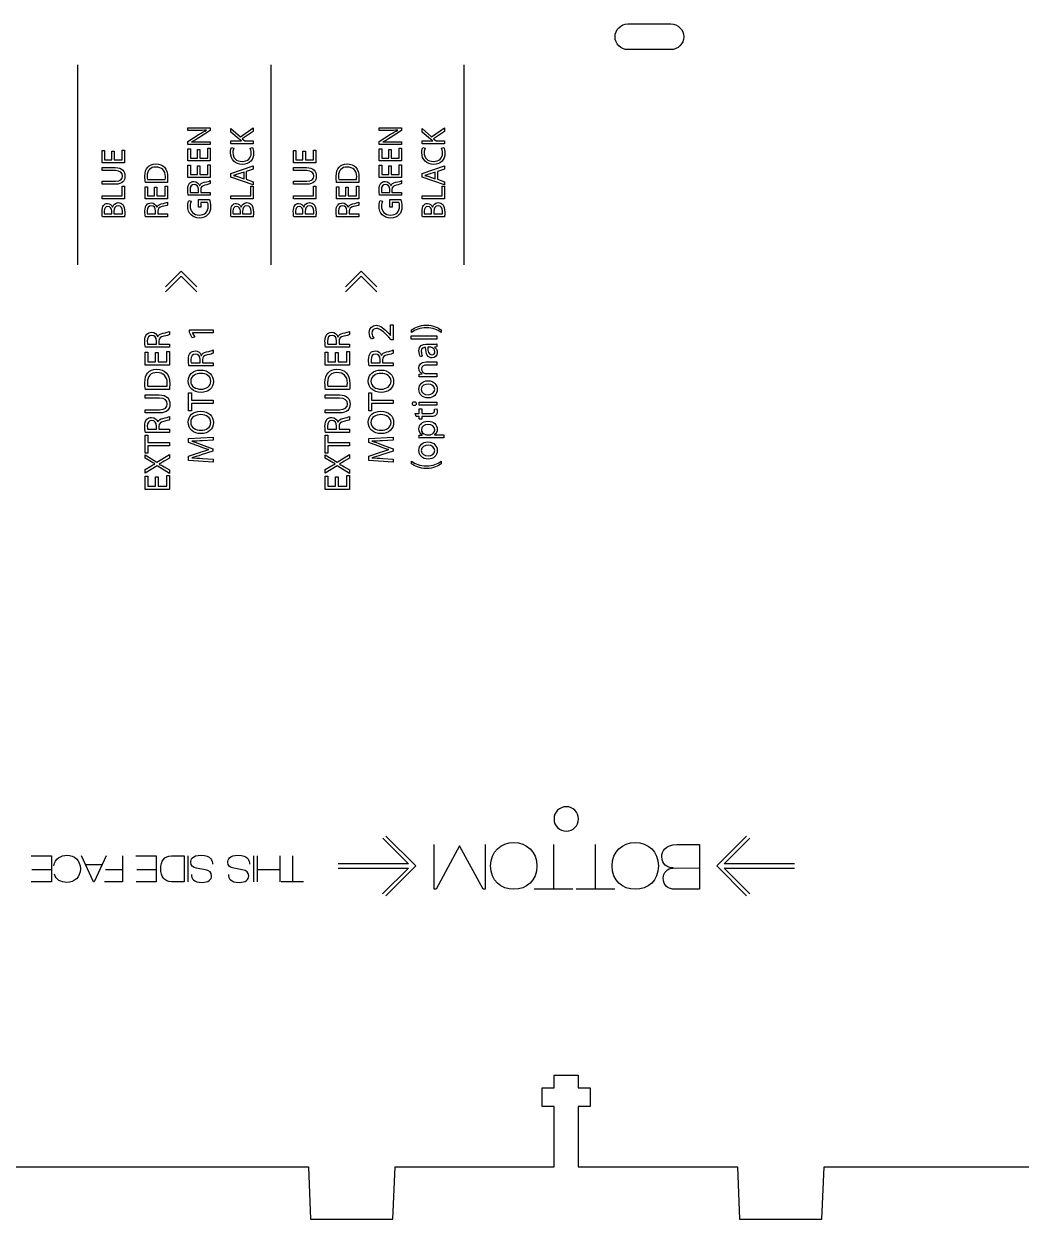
# Model space of a CAD drawing. Header units: millimetres. Extents: x 28 to 1172, y 29 to 868.
# Drawn here: x 214.7 to 307.7, y 457.8 to 569.3 of the extents above; entities that cross this region are included whole.
import ezdxf

# ---------------------------------------------------------------- set-up
doc = ezdxf.new("R2010")
doc.units = ezdxf.units.MM
doc.layers.add('Layer_1', color=7, linetype='CONTINUOUS', true_color=0xffffff)

msp = doc.modelspace()

# ---------------------------------------------------------------- linework, layer by layer
at = {"layer": 'Layer_1', "color": 1, "true_color": 0xff0000}
for points in [[(271.03, 569.26), (275.03, 569.26), (275.03, 569.26)], [(275.03, 566.86), (271.03, 566.86)], [(264.14, 495.14), (264.14, 495.14)], [(195.9, 462.71), (241.24, 462.71), (241.44, 457.84), (249.12, 457.84), (249.32, 462.71), (264.14, 462.71), (264.14, 468.32), (263.02, 468.32), (263.02, 470.08), (264.14, 470.08), (264.14, 471.24), (266.38, 471.24), (266.38, 470.08), (267.5, 470.08), (267.5, 468.32), (266.38, 468.32), (266.38, 462.71), (281.25, 462.71), (281.45, 457.84), (289.12, 457.84), (289.32, 462.71), (334.67, 462.71)]]:
    msp.add_lwpolyline(points, dxfattribs=at)
at = {"layer": 'Layer_1', "color": 5, "true_color": 0x0000ff}
for points in [[(219.74, 546.81), (219.74, 565.44)], [(237.77, 546.81), (237.77, 565.44)], [(255.75, 546.81), (255.75, 565.44)], [(230.88, 559.33), (230, 559.33), (230, 559.58), (232.09, 559.58), (232.09, 559.31), (231.03, 558.64)], [(231.74, 559.35), (231.74, 559.36)], [(234.79, 558.52), (234, 559.16), (234, 559.5), (234.89, 558.74), (236.09, 559.56), (236.09, 559.24), (235.07, 558.55), (235.3, 558.35), (236.09, 558.35), (236.09, 558.08), (234, 558.08), (234, 558.08)], [(248.72, 559.33), (247.84, 559.33), (247.84, 559.58), (249.93, 559.58), (249.93, 559.31), (248.87, 558.64)], [(249.58, 559.35), (249.58, 559.36)], [(252.63, 558.52), (251.84, 559.16), (251.84, 559.5), (252.73, 558.74), (253.93, 559.56), (253.93, 559.24), (252.91, 558.55), (253.14, 558.35), (253.93, 558.35), (253.93, 558.08), (251.84, 558.08), (251.84, 558.08)], [(232.09, 558.01), (230, 558.01), (230, 558.31), (231.06, 558.98)], [(230.33, 558.25), (230.34, 558.25)], [(231.2, 558.26), (232.09, 558.26), (232.09, 558.01), (232.09, 558.01)], [(234, 558.08), (234, 558.35), (235.01, 558.35), (235.01, 558.36)], [(249.93, 558.01), (247.84, 558.01), (247.84, 558.31), (248.9, 558.98)], [(248.17, 558.25), (248.18, 558.25)], [(249.04, 558.26), (249.93, 558.26), (249.93, 558.01), (249.93, 558.01)], [(251.84, 558.08), (251.84, 558.35), (252.85, 558.35), (252.85, 558.36)], [(223.11, 557.4), (223.11, 556.59), (223.87, 556.59), (223.87, 557.5), (224.09, 557.5), (224.09, 556.32), (222, 556.32), (222, 557.45), (222.23, 557.45), (222.23, 556.59), (222.89, 556.59), (222.89, 557.4), (223.11, 557.4), (223.11, 557.4)], [(231.11, 557.56), (231.11, 556.75), (231.87, 556.75), (231.87, 557.66), (232.09, 557.66), (232.09, 556.48), (230, 556.48), (230, 557.61), (230.23, 557.61), (230.23, 556.75), (230.89, 556.75), (230.89, 557.56), (231.11, 557.56), (231.11, 557.56)], [(234.06, 557.75), (234.28, 557.68)], [(235.81, 557.69), (236.03, 557.74), (236.03, 557.74)], [(240.95, 557.4), (240.95, 556.59), (241.71, 556.59), (241.71, 557.5), (241.93, 557.5), (241.93, 556.32), (239.84, 556.32), (239.84, 557.45), (240.07, 557.45), (240.07, 556.59), (240.73, 556.59), (240.73, 557.4), (240.95, 557.4), (240.95, 557.4)], [(248.95, 557.56), (248.95, 556.75), (249.71, 556.75), (249.71, 557.66), (249.93, 557.66), (249.93, 556.48), (247.84, 556.48), (247.84, 557.61), (248.07, 557.61), (248.07, 556.75), (248.73, 556.75), (248.73, 557.56), (248.95, 557.56), (248.95, 557.56)], [(251.9, 557.75), (252.12, 557.68)], [(253.65, 557.69), (253.87, 557.74), (253.87, 557.74)], [(231.11, 556.04), (231.11, 555.22), (231.87, 555.22), (231.87, 556.13), (232.09, 556.13), (232.09, 554.95), (230, 554.95), (230, 556.08), (230.23, 556.08), (230.23, 555.22), (230.89, 555.22), (230.89, 556.04), (231.11, 556.04), (231.11, 556.04)], [(235.44, 554.77), (236.09, 554.55), (236.09, 554.27), (234, 554.98), (234, 555.31), (236.09, 556.02), (236.09, 555.73), (235.44, 555.51), (235.44, 554.77), (235.44, 554.77)], [(248.95, 556.04), (248.95, 555.22), (249.71, 555.22), (249.71, 556.13), (249.93, 556.13), (249.93, 554.95), (247.84, 554.95), (247.84, 556.08), (248.07, 556.08), (248.07, 555.22), (248.73, 555.22), (248.73, 556.04), (248.95, 556.04), (248.95, 556.04)], [(253.28, 554.77), (253.93, 554.55), (253.93, 554.27), (251.84, 554.98), (251.84, 555.31), (253.93, 556.02), (253.93, 555.73), (253.28, 555.51), (253.28, 554.77), (253.28, 554.77)], [(223.24, 555.58), (222, 555.58), (222, 555.86), (223.23, 555.86)], [(234.24, 555.14), (234.24, 555.13)], [(235.23, 555.45), (234.62, 555.25)], [(234.62, 555.03), (235.23, 554.82), (235.23, 555.45), (235.23, 555.45)], [(241.08, 555.58), (239.84, 555.58), (239.84, 555.86), (241.06, 555.86)], [(252.08, 555.14), (252.08, 555.13)], [(253.06, 555.45), (252.46, 555.25)], [(252.46, 555.03), (253.06, 554.82), (253.06, 555.45), (253.06, 555.45)], [(222, 554.59), (223.24, 554.59)], [(223.23, 554.31), (222, 554.31), (222, 554.59), (222, 554.59)], [(222, 552.96), (222, 553.23), (223.87, 553.23), (223.87, 554.13), (224.09, 554.13), (224.09, 552.96), (222, 552.96), (222, 552.96)], [(227.11, 554.03), (227.11, 553.22), (227.87, 553.22), (227.87, 554.13), (228.09, 554.13), (228.09, 552.95), (226, 552.95), (226, 554.08), (226.23, 554.08), (226.23, 553.22), (226.89, 553.22), (226.89, 554.03), (227.11, 554.03), (227.11, 554.03)], [(228.09, 554.48), (226.03, 554.48), (226.03, 554.48)], [(226.23, 554.75), (227.88, 554.75), (227.88, 554.75)], [(231.19, 553.81), (231.19, 553.55), (232.09, 553.55), (232.09, 553.28), (230.03, 553.28), (230.03, 553.28)], [(230.98, 553.55), (230.98, 553.83)], [(231.09, 554.18), (231.1, 554.18)], [(232.09, 554.65), (232.09, 554.37)], [(234, 552.96), (234, 553.23), (235.87, 553.23), (235.87, 554.13), (236.09, 554.13), (236.09, 552.96), (234, 552.96), (234, 552.96)], [(239.84, 554.59), (241.08, 554.59)], [(241.07, 554.31), (239.84, 554.31), (239.84, 554.59), (239.84, 554.59)], [(239.84, 552.96), (239.84, 553.23), (241.71, 553.23), (241.71, 554.13), (241.93, 554.13), (241.93, 552.96), (239.84, 552.96), (239.84, 552.96)], [(244.95, 554.03), (244.95, 553.22), (245.71, 553.22), (245.71, 554.13), (245.93, 554.13), (245.93, 552.95), (243.84, 552.95), (243.84, 554.08), (244.07, 554.08), (244.07, 553.22), (244.73, 553.22), (244.73, 554.03), (244.95, 554.03), (244.95, 554.03)], [(245.93, 554.48), (243.87, 554.48), (243.87, 554.48)], [(244.07, 554.75), (245.72, 554.75), (245.72, 554.75)], [(249.03, 553.81), (249.03, 553.55), (249.93, 553.55), (249.93, 553.28), (247.87, 553.28), (247.87, 553.28)], [(248.82, 553.55), (248.82, 553.83)], [(248.93, 554.18), (248.94, 554.18)], [(249.93, 554.65), (249.93, 554.37)], [(251.84, 552.96), (251.84, 553.23), (253.71, 553.23), (253.71, 554.13), (253.93, 554.13), (253.93, 552.96), (251.84, 552.96), (251.84, 552.96)], [(230.08, 552.81), (230.3, 552.74)], [(230.22, 553.55), (230.98, 553.55), (230.98, 553.55)], [(231.84, 552.61), (231.21, 552.61), (231.21, 552.19), (230.99, 552.19), (230.99, 552.88), (232, 552.88), (232, 552.87)], [(247.92, 552.81), (248.14, 552.74)], [(248.06, 553.55), (248.82, 553.55), (248.82, 553.55)], [(249.68, 552.61), (249.05, 552.61), (249.05, 552.19), (248.84, 552.19), (248.84, 552.88), (249.84, 552.88), (249.84, 552.87)], [(222.89, 551.55), (222.89, 551.79)], [(222.97, 552.17), (222.98, 552.17)], [(223.09, 551.77), (223.09, 551.55), (223.89, 551.55), (223.89, 551.55)], [(227.19, 551.8), (227.19, 551.55), (228.09, 551.55), (228.09, 551.28), (226.03, 551.28), (226.03, 551.28)], [(226.98, 551.55), (226.98, 551.83)], [(227.09, 552.18), (227.1, 552.18)], [(228.09, 552.64), (228.09, 552.36)], [(234.89, 551.55), (234.89, 551.79)], [(234.97, 552.17), (234.98, 552.17)], [(235.09, 551.77), (235.09, 551.55), (235.89, 551.55), (235.89, 551.55)], [(240.73, 551.55), (240.73, 551.79)], [(240.81, 552.17), (240.82, 552.17)], [(240.93, 551.77), (240.93, 551.55), (241.73, 551.55), (241.73, 551.55)], [(245.03, 551.8), (245.03, 551.55), (245.93, 551.55), (245.93, 551.28), (243.87, 551.28), (243.87, 551.28)], [(244.82, 551.55), (244.82, 551.83)], [(244.93, 552.18), (244.94, 552.18)], [(245.93, 552.64), (245.93, 552.36)], [(252.73, 551.55), (252.73, 551.79)], [(252.81, 552.17), (252.82, 552.17)], [(252.93, 551.77), (252.93, 551.55), (253.73, 551.55), (253.73, 551.55)], [(224.09, 551.28), (222.03, 551.28), (222.03, 551.28)], [(222.21, 551.55), (222.89, 551.55), (222.89, 551.55)], [(226.22, 551.55), (226.98, 551.55), (226.98, 551.55)], [(236.09, 551.28), (234.03, 551.28), (234.03, 551.28)], [(234.21, 551.55), (234.89, 551.55), (234.89, 551.55)], [(241.93, 551.28), (239.87, 551.28), (239.87, 551.28)], [(240.05, 551.55), (240.73, 551.55), (240.73, 551.55)], [(244.06, 551.55), (244.82, 551.55), (244.82, 551.55)], [(253.93, 551.28), (251.87, 551.28), (251.87, 551.28)], [(252.05, 551.55), (252.73, 551.55), (252.73, 551.55)], [(227.92, 544.76), (229.37, 546.21), (230.82, 544.76)], [(244.71, 544.76), (246.17, 546.21), (247.62, 544.76)], [(227.92, 544.28), (229.37, 545.73), (230.82, 544.28)], [(244.71, 544.28), (246.17, 545.73), (247.62, 544.28)], [(228.28, 540.59), (228.28, 540.29)], [(230.42, 540.45), (230.42, 540.44), (230.63, 540.06), (230.4, 540), (230.15, 540.49), (230.15, 540.74), (232.35, 540.74), (232.35, 540.45), (230.42, 540.45), (230.42, 540.45)], [(245.08, 540.59), (245.08, 540.29)], [(248.73, 540.4), (248.89, 540.22), (248.9, 540.22), (248.9, 541.21), (249.15, 541.21), (249.15, 539.81), (249.15, 539.81)], [(250.86, 540.5), (250.86, 540.73)], [(253.62, 540.73), (253.62, 540.5), (253.62, 540.5)], [(227.29, 539.68), (227.29, 539.4), (228.28, 539.4), (228.28, 539.11), (226.03, 539.11), (226.03, 539.11)], [(226.24, 539.4), (227.07, 539.4), (227.07, 539.4)], [(227.07, 539.4), (227.07, 539.7)], [(227.19, 540.09), (227.2, 540.09)], [(244.09, 539.68), (244.09, 539.4), (245.08, 539.4), (245.08, 539.11), (242.83, 539.11), (242.83, 539.11)], [(243.04, 539.4), (243.87, 539.4), (243.87, 539.4)], [(243.87, 539.4), (243.87, 539.7)], [(243.99, 540.09), (244, 540.09)], [(247.34, 539.96), (247.13, 539.86)], [(249.15, 539.81), (248.96, 539.81), (248.74, 540.04)], [(250.81, 539.88), (250.81, 540.17), (253.21, 540.17), (253.21, 539.88), (250.81, 539.88), (250.81, 539.88)], [(252.2, 539.39), (252.82, 539.39), (252.82, 539.39)], [(253.21, 539.42), (253.21, 539.15), (253, 539.13), (253, 539.12)], [(227.21, 538.62), (227.21, 537.74), (228.03, 537.74), (228.03, 538.72), (228.28, 538.72), (228.28, 537.44), (226, 537.44), (226, 538.67), (226.25, 538.67), (226.25, 537.74), (226.97, 537.74), (226.97, 538.62), (227.21, 538.62), (227.21, 538.62)], [(231.25, 538.35), (231.26, 538.35)], [(232.35, 538.86), (232.35, 538.55)], [(244.01, 538.62), (244.01, 537.74), (244.83, 537.74), (244.83, 538.72), (245.08, 538.72), (245.08, 537.44), (242.8, 537.44), (242.8, 538.67), (243.05, 538.67), (243.05, 537.74), (243.77, 537.74), (243.77, 538.62), (244.01, 538.62), (244.01, 538.62)], [(248.05, 538.35), (248.06, 538.35)], [(249.15, 538.86), (249.15, 538.55)], [(251.88, 538.3), (251.68, 538.23)], [(252.17, 539.1), (252.13, 539.1)], [(252.66, 539.11), (252.37, 539.11), (252.37, 539.11)], [(231.36, 537.94), (231.36, 537.66), (232.35, 537.66), (232.35, 537.37), (230.1, 537.37), (230.1, 537.37)], [(230.3, 537.66), (231.13, 537.66), (231.13, 537.66)], [(231.13, 537.66), (231.13, 537.97)], [(248.16, 537.94), (248.16, 537.66), (249.15, 537.66), (249.15, 537.37), (246.9, 537.37), (246.9, 537.37)], [(247.1, 537.66), (247.93, 537.66), (247.93, 537.66)], [(247.93, 537.66), (247.93, 537.97)], [(252.23, 537.76), (253.21, 537.76), (253.21, 537.46), (252.27, 537.46)], [(231.18, 536.99), (231.18, 536.99)], [(247.98, 536.99), (247.98, 536.99)], [(251.57, 536.35), (251.57, 536.61), (251.84, 536.63), (251.84, 536.64)], [(252.22, 536.66), (253.21, 536.66), (253.21, 536.36), (252.02, 536.36), (252.02, 536.36)], [(252.38, 535.99), (252.38, 535.99)], [(228.28, 535.19), (226.03, 535.19), (226.03, 535.19)], [(226.25, 535.48), (228.05, 535.48), (228.05, 535.48)], [(230.32, 533.88), (230.32, 533.18), (230.06, 533.18), (230.06, 534.87), (230.32, 534.87), (230.32, 534.18), (232.35, 534.18), (232.35, 533.88), (230.32, 533.88), (230.32, 533.88)], [(231.22, 535.21), (231.22, 535.21)], [(245.08, 535.19), (242.83, 535.19), (242.83, 535.19)], [(243.05, 535.48), (244.85, 535.48), (244.85, 535.48)], [(247.12, 533.88), (247.12, 533.18), (246.86, 533.18), (246.86, 534.87), (247.12, 534.87), (247.12, 534.18), (249.15, 534.18), (249.15, 533.88), (247.12, 533.88), (247.12, 533.88)], [(248.02, 535.21), (248.02, 535.21)], [(227.35, 534.38), (226, 534.38), (226, 534.67), (227.33, 534.67)], [(244.15, 534.38), (242.8, 534.38), (242.8, 534.67), (244.13, 534.67)], [(251.11, 534.04), (251.11, 534.04)], [(251.57, 533.71), (251.57, 534.01), (253.21, 534.01), (253.21, 533.71), (251.57, 533.71), (251.57, 533.71)], [(252.39, 534.69), (252.39, 534.69)], [(226, 533.29), (227.35, 533.29)], [(227.34, 532.99), (226, 532.99), (226, 533.29), (226, 533.29)], [(228.28, 532.66), (228.28, 532.35)], [(231.18, 533.15), (231.18, 533.15)], [(242.8, 533.29), (244.15, 533.29)], [(244.14, 532.99), (242.8, 532.99), (242.8, 533.29), (242.8, 533.29)], [(245.08, 532.66), (245.08, 532.35)], [(247.98, 533.15), (247.98, 533.15)], [(251.18, 532.95), (251.57, 532.95), (251.57, 533.38), (251.8, 533.38), (251.8, 532.95), (252.68, 532.95)], [(252.69, 532.66), (251.8, 532.66), (251.8, 532.41), (251.57, 532.41), (251.57, 532.66), (251.27, 532.66), (251.18, 532.95), (251.18, 532.95)], [(252.98, 533.35), (253.21, 533.36)], [(227.29, 531.74), (227.29, 531.47), (228.28, 531.47), (228.28, 531.17), (226.03, 531.17), (226.03, 531.17)], [(227.07, 531.47), (227.07, 531.77)], [(227.19, 532.15), (227.2, 532.15)], [(244.09, 531.74), (244.09, 531.47), (245.08, 531.47), (245.08, 531.17), (242.83, 531.17), (242.83, 531.17)], [(243.87, 531.47), (243.87, 531.77)], [(243.99, 532.15), (244, 532.15)], [(226.25, 529.92), (226.25, 529.23), (226, 529.23), (226, 530.92), (226.25, 530.92), (226.25, 530.22), (228.28, 530.22), (228.28, 529.92), (226.25, 529.92), (226.25, 529.92)], [(226.24, 531.47), (227.07, 531.47), (227.07, 531.47)], [(231.17, 529.82), (230.06, 530.22), (230.06, 530.6), (232.35, 530.74), (232.35, 530.45), (231.34, 530.4), (231.34, 530.4)], [(231.22, 531.37), (231.22, 531.37)], [(243.05, 529.92), (243.05, 529.23), (242.8, 529.23), (242.8, 530.92), (243.05, 530.92), (243.05, 530.22), (245.08, 530.22), (245.08, 529.92), (243.05, 529.92), (243.05, 529.92)], [(243.04, 531.47), (243.87, 531.47), (243.87, 531.47)], [(247.97, 529.82), (246.86, 530.22), (246.86, 530.6), (249.15, 530.74), (249.15, 530.45), (248.14, 530.4), (248.14, 530.4)], [(248.02, 531.37), (248.02, 531.37)], [(251.57, 530.65), (251.57, 530.92), (251.85, 530.93), (251.85, 530.94)], [(252.99, 530.97), (252.99, 530.96), (253.88, 530.96), (253.88, 530.66), (252.11, 530.66), (252.11, 530.66)], [(252.26, 530.96), (252.54, 530.96), (252.54, 530.96)], [(231.37, 528.75), (232.35, 528.69), (232.35, 528.41), (230.06, 528.57), (230.06, 528.95), (231.17, 529.34)], [(230.36, 530.36), (230.36, 530.35)], [(231.23, 530.06), (232.33, 529.66), (232.33, 529.44), (231.25, 529.07)], [(231.94, 529.57), (231.94, 529.57)], [(248.17, 528.75), (249.15, 528.69), (249.15, 528.41), (246.86, 528.57), (246.86, 528.95), (247.97, 529.34)], [(247.16, 530.36), (247.16, 530.35)], [(248.03, 530.06), (249.13, 529.66), (249.13, 529.44), (248.05, 529.07)], [(248.74, 529.57), (248.74, 529.57)], [(252.38, 530.29), (252.38, 530.29)], [(226.54, 528.45), (226, 528.76), (226, 529.1), (227.11, 528.41), (228.28, 529.12), (228.28, 528.78), (228.28, 528.78)], [(226.92, 528.24), (226.92, 528.25)], [(227.33, 528.22), (227.33, 528.22)], [(228.28, 528.78), (227.78, 528.48)], [(230.36, 528.8), (230.36, 528.8)], [(243.34, 528.45), (242.8, 528.76), (242.8, 529.1), (243.91, 528.41), (245.08, 529.12), (245.08, 528.78), (245.08, 528.78)], [(243.72, 528.24), (243.72, 528.25)], [(244.13, 528.22), (244.13, 528.22)], [(245.08, 528.78), (244.58, 528.48)], [(247.16, 528.8), (247.16, 528.8)], [(250.86, 528.26), (250.86, 528.49), (250.86, 528.49)], [(252.39, 528.99), (252.39, 528.99)], [(253.62, 528.49), (253.62, 528.26)], [(227.78, 527.97), (228.28, 527.69), (228.28, 527.36), (227.13, 528.05), (226, 527.38), (226, 527.73), (226.54, 528.03)], [(227.21, 527.04), (227.21, 526.16), (228.03, 526.16), (228.03, 527.15), (228.28, 527.15), (228.28, 525.86), (226, 525.86), (226, 527.09), (226.25, 527.09), (226.25, 526.16), (226.97, 526.16), (226.97, 527.04), (227.21, 527.04), (227.21, 527.04)], [(244.58, 527.97), (245.08, 527.69), (245.08, 527.36), (243.93, 528.05), (242.8, 527.38), (242.8, 527.73), (243.34, 528.03)], [(244.01, 527.04), (244.01, 526.16), (244.83, 526.16), (244.83, 527.15), (245.08, 527.15), (245.08, 525.86), (242.8, 525.86), (242.8, 527.09), (243.05, 527.09), (243.05, 526.16), (243.77, 526.16), (243.77, 527.04), (244.01, 527.04), (244.01, 527.04)], [(248.17, 493.35), (250.56, 490.96), (244.02, 490.96)], [(248.47, 493.54), (251.25, 490.76), (248.47, 487.98)], [(257.73, 492.75), (257.73, 488.58), (257.53, 488.58), (255.34, 492.63), (255.33, 492.63), (253.15, 488.58), (252.96, 488.58), (252.96, 492.75)], [(264.09, 492.75), (264.09, 488.58)], [(267.99, 492.75), (267.99, 488.58)], [(275.59, 492.75), (277.71, 492.75), (277.71, 488.58), (277.71, 488.58)], [(282.1, 487.98), (279.32, 490.76), (282.1, 493.54)], [(286.55, 490.96), (280.01, 490.96), (282.41, 493.36)], [(215.37, 491.7), (217.27, 491.7), (217.27, 489.29), (215.39, 489.29)], [(222.38, 491.7), (221.27, 489.29), (221.18, 489.29), (220.07, 491.7)], [(223.91, 491.7), (223.91, 489.29), (222.22, 489.29)], [(225.15, 491.7), (227.05, 491.7), (227.05, 489.29), (225.17, 489.29)], [(228.47, 491.7), (229.65, 491.7), (229.65, 489.29), (229.65, 489.29)], [(230.01, 489.29), (230.01, 491.7)], [(236.15, 489.29), (236.15, 491.7)], [(236.5, 489.29), (236.5, 491.7)], [(238.57, 491.7), (238.57, 489.29)], [(239.74, 491.7), (239.74, 489.29)], [(217.27, 490.41), (215.46, 490.41)], [(220.44, 490.9), (222.02, 490.9)], [(223.91, 490.41), (222.32, 490.41)], [(227.05, 490.41), (225.24, 490.41)], [(231.61, 490.4), (230.81, 490.54)], [(235.07, 490.4), (234.27, 490.54)], [(238.57, 490.41), (236.5, 490.41)], [(244.02, 490.56), (250.56, 490.56), (248.16, 488.16)], [(275.24, 490.57), (277.71, 490.56)], [(275.24, 490.56), (275.24, 490.57)], [(282.4, 488.17), (280.01, 490.56), (286.55, 490.56)], [(229.65, 489.29), (228.47, 489.29)], [(240.78, 489.29), (238.7, 489.29)], [(260.38, 488.58), (260.38, 488.58)], [(265.9, 488.58), (262.3, 488.58)], [(269.8, 488.58), (266.2, 488.58)], [(271.72, 488.58), (271.72, 488.58)], [(277.71, 488.58), (275.44, 488.58)]]:
    msp.add_lwpolyline(points, dxfattribs=at)
at = {"layer": 'Layer_1', "color": 1, "true_color": 0xff0000}
for points in [[(269.83, 568.06), (269.83, 568.72), (270.37, 569.26), (271.03, 569.26)], [(275.03, 569.26), (275.7, 569.26), (276.23, 568.72), (276.23, 568.06)], [(271.03, 566.86), (270.37, 566.86), (269.83, 567.4), (269.83, 568.06)], [(276.23, 568.06), (276.23, 567.4), (275.7, 566.86), (275.03, 566.86)], [(265.28, 496.28), (264.65, 496.28), (264.14, 495.77), (264.14, 495.14)], [(266.42, 495.14), (266.42, 495.77), (265.91, 496.28), (265.28, 496.28)], [(264.14, 495.14), (264.14, 494.51), (264.65, 494), (265.28, 494)], [(265.28, 494), (265.91, 494), (266.42, 494.51), (266.42, 495.14)]]:
    msp.add_open_spline(points, degree=3, dxfattribs=at)
at = {"layer": 'Layer_1', "color": 5, "true_color": 0x0000ff}
for points in [[(231.74, 559.36), (231.46, 559.33), (231.2, 559.33), (230.88, 559.33)], [(249.58, 559.36), (249.3, 559.33), (249.04, 559.33), (248.72, 559.33)], [(231.03, 558.64), (230.8, 558.5), (230.56, 558.36), (230.33, 558.25)], [(230.34, 558.25), (230.6, 558.26), (230.85, 558.26), (231.2, 558.26)], [(231.06, 558.98), (231.31, 559.13), (231.53, 559.25), (231.74, 559.35)], [(235.01, 558.36), (234.93, 558.42), (234.86, 558.47), (234.79, 558.52)], [(248.87, 558.64), (248.64, 558.5), (248.4, 558.36), (248.17, 558.25)], [(248.18, 558.25), (248.44, 558.26), (248.69, 558.26), (249.04, 558.26)], [(248.9, 558.98), (249.15, 559.13), (249.37, 559.25), (249.58, 559.35)], [(252.85, 558.36), (252.77, 558.42), (252.7, 558.47), (252.63, 558.52)], [(233.97, 557.25), (233.97, 557.51), (234.02, 557.67), (234.06, 557.75)], [(235.07, 556.16), (234.41, 556.16), (233.97, 556.6), (233.97, 557.25)], [(234.28, 557.68), (234.23, 557.58), (234.19, 557.43), (234.19, 557.26)], [(234.19, 557.26), (234.19, 556.77), (234.51, 556.44), (235.06, 556.44)], [(235.06, 556.44), (235.57, 556.44), (235.9, 556.74), (235.9, 557.24)], [(236.13, 557.19), (236.13, 556.6), (235.76, 556.16), (235.07, 556.16)], [(235.9, 557.24), (235.9, 557.41), (235.86, 557.58), (235.81, 557.69)], [(236.03, 557.74), (236.08, 557.64), (236.13, 557.44), (236.13, 557.19)], [(251.81, 557.25), (251.81, 557.51), (251.86, 557.67), (251.9, 557.75)], [(252.91, 556.16), (252.25, 556.16), (251.81, 556.6), (251.81, 557.25)], [(252.12, 557.68), (252.07, 557.58), (252.03, 557.43), (252.03, 557.26)], [(252.03, 557.26), (252.03, 556.77), (252.35, 556.44), (252.9, 556.44)], [(252.9, 556.44), (253.41, 556.44), (253.74, 556.74), (253.74, 557.24)], [(253.97, 557.19), (253.97, 556.6), (253.6, 556.16), (252.91, 556.16)], [(253.74, 557.24), (253.74, 557.41), (253.7, 557.58), (253.65, 557.69)], [(253.87, 557.74), (253.92, 557.64), (253.97, 557.44), (253.97, 557.19)], [(226.25, 555.9), (226.42, 556.09), (226.66, 556.2), (227, 556.2)], [(227, 556.2), (227.34, 556.2), (227.62, 556.09), (227.81, 555.9)], [(244.09, 555.9), (244.26, 556.09), (244.5, 556.2), (244.84, 556.2)], [(244.84, 556.2), (245.18, 556.2), (245.46, 556.09), (245.65, 555.9)], [(223.23, 555.86), (223.87, 555.86), (224.13, 555.52), (224.13, 555.06)], [(224.13, 555.06), (224.13, 554.64), (223.89, 554.31), (223.23, 554.31)], [(223.91, 555.07), (223.91, 555.38), (223.7, 555.58), (223.24, 555.58)], [(223.24, 554.59), (223.71, 554.59), (223.91, 554.79), (223.91, 555.07)], [(225.99, 555.05), (225.99, 555.44), (226.08, 555.72), (226.25, 555.9)], [(226.03, 554.48), (226, 554.64), (225.99, 554.84), (225.99, 555.05)], [(227.01, 555.91), (226.51, 555.91), (226.2, 555.63), (226.2, 555.06)], [(226.2, 555.06), (226.2, 554.92), (226.21, 554.82), (226.23, 554.75)], [(227.9, 555.02), (227.9, 555.6), (227.57, 555.91), (227.01, 555.91)], [(227.81, 555.9), (228.01, 555.7), (228.11, 555.37), (228.11, 554.97)], [(227.88, 554.75), (227.89, 554.81), (227.9, 554.91), (227.9, 555.02)], [(228.11, 554.97), (228.11, 554.77), (228.1, 554.61), (228.09, 554.48)], [(234.62, 555.25), (234.49, 555.2), (234.36, 555.17), (234.24, 555.14)], [(234.24, 555.13), (234.36, 555.1), (234.49, 555.07), (234.62, 555.03)], [(241.06, 555.86), (241.71, 555.86), (241.97, 555.52), (241.97, 555.06)], [(241.97, 555.06), (241.97, 554.64), (241.73, 554.31), (241.07, 554.31)], [(241.75, 555.07), (241.75, 555.38), (241.54, 555.58), (241.08, 555.58)], [(241.08, 554.59), (241.55, 554.59), (241.75, 554.79), (241.75, 555.07)], [(243.83, 555.05), (243.83, 555.44), (243.92, 555.72), (244.09, 555.9)], [(243.87, 554.48), (243.84, 554.64), (243.83, 554.84), (243.83, 555.05)], [(244.85, 555.91), (244.35, 555.91), (244.04, 555.63), (244.04, 555.06)], [(244.04, 555.06), (244.04, 554.92), (244.05, 554.82), (244.07, 554.75)], [(245.74, 555.02), (245.74, 555.6), (245.41, 555.91), (244.85, 555.91)], [(245.65, 555.9), (245.85, 555.7), (245.95, 555.37), (245.95, 554.97)], [(245.72, 554.75), (245.73, 554.81), (245.74, 554.91), (245.74, 555.02)], [(245.95, 554.97), (245.95, 554.77), (245.94, 554.61), (245.93, 554.48)], [(252.46, 555.25), (252.33, 555.2), (252.2, 555.17), (252.08, 555.14)], [(252.08, 555.13), (252.2, 555.1), (252.33, 555.07), (252.46, 555.03)], [(229.99, 553.8), (229.99, 554.09), (230.04, 554.28), (230.16, 554.41)], [(230.03, 553.28), (230, 553.42), (229.99, 553.62), (229.99, 553.8)], [(230.16, 554.41), (230.25, 554.51), (230.39, 554.57), (230.56, 554.57)], [(230.59, 554.3), (230.32, 554.3), (230.2, 554.11), (230.2, 553.82)], [(230.2, 553.82), (230.2, 553.69), (230.21, 553.6), (230.22, 553.55)], [(230.56, 554.57), (230.83, 554.57), (231.01, 554.4), (231.09, 554.18)], [(230.98, 553.83), (230.98, 554.12), (230.82, 554.3), (230.59, 554.3)], [(231.1, 554.18), (231.15, 554.34), (231.3, 554.44), (231.52, 554.49)], [(231.59, 554.23), (231.31, 554.17), (231.2, 554.05), (231.19, 553.81)], [(231.52, 554.49), (231.81, 554.55), (232.01, 554.6), (232.09, 554.65)], [(232.09, 554.37), (232.03, 554.33), (231.86, 554.29), (231.59, 554.23)], [(247.83, 553.8), (247.83, 554.09), (247.88, 554.28), (248, 554.41)], [(247.87, 553.28), (247.84, 553.42), (247.83, 553.62), (247.83, 553.8)], [(248, 554.41), (248.09, 554.51), (248.23, 554.57), (248.4, 554.57)], [(248.43, 554.3), (248.16, 554.3), (248.04, 554.11), (248.04, 553.82)], [(248.04, 553.82), (248.04, 553.69), (248.05, 553.6), (248.06, 553.55)], [(248.4, 554.57), (248.67, 554.57), (248.85, 554.4), (248.93, 554.18)], [(248.82, 553.83), (248.82, 554.12), (248.66, 554.3), (248.43, 554.3)], [(248.94, 554.18), (248.99, 554.34), (249.14, 554.44), (249.36, 554.49)], [(249.43, 554.23), (249.15, 554.17), (249.04, 554.05), (249.03, 553.81)], [(249.36, 554.49), (249.65, 554.55), (249.85, 554.6), (249.93, 554.65)], [(249.93, 554.37), (249.87, 554.33), (249.7, 554.29), (249.43, 554.23)], [(229.98, 552.29), (229.98, 552.53), (230.03, 552.72), (230.08, 552.81)], [(230.3, 552.74), (230.24, 552.63), (230.21, 552.49), (230.21, 552.28)], [(232, 552.87), (232.05, 552.75), (232.12, 552.51), (232.12, 552.23)], [(247.82, 552.29), (247.82, 552.53), (247.87, 552.72), (247.92, 552.81)], [(248.14, 552.74), (248.08, 552.63), (248.05, 552.49), (248.05, 552.28)], [(249.84, 552.87), (249.89, 552.75), (249.96, 552.51), (249.96, 552.23)], [(221.99, 551.77), (221.99, 552.04), (222.03, 552.22), (222.14, 552.34)], [(222.03, 551.28), (222, 551.4), (221.99, 551.59), (221.99, 551.77)], [(222.14, 552.34), (222.22, 552.45), (222.34, 552.52), (222.51, 552.52)], [(222.54, 552.24), (222.29, 552.24), (222.19, 552.06), (222.19, 551.79)], [(222.19, 551.79), (222.19, 551.66), (222.2, 551.59), (222.21, 551.55)], [(222.51, 552.52), (222.71, 552.52), (222.89, 552.38), (222.97, 552.17)], [(222.89, 551.79), (222.89, 552.08), (222.74, 552.24), (222.54, 552.24)], [(222.98, 552.17), (223.02, 552.37), (223.19, 552.6), (223.5, 552.6)], [(223.5, 552.31), (223.21, 552.31), (223.09, 552.07), (223.09, 551.77)], [(223.5, 552.6), (223.68, 552.6), (223.82, 552.53), (223.92, 552.42)], [(223.9, 551.78), (223.9, 552.06), (223.8, 552.31), (223.5, 552.31)], [(223.89, 551.55), (223.9, 551.6), (223.9, 551.68), (223.9, 551.78)], [(223.92, 552.42), (224.05, 552.28), (224.11, 552.04), (224.11, 551.7)], [(224.11, 551.7), (224.11, 551.51), (224.1, 551.37), (224.09, 551.28)], [(225.99, 551.8), (225.99, 552.09), (226.04, 552.28), (226.16, 552.4)], [(226.03, 551.28), (226, 551.42), (225.99, 551.61), (225.99, 551.8)], [(226.16, 552.4), (226.25, 552.51), (226.39, 552.57), (226.56, 552.57)], [(226.59, 552.3), (226.32, 552.3), (226.2, 552.1), (226.2, 551.82)], [(226.2, 551.82), (226.2, 551.69), (226.21, 551.6), (226.22, 551.55)], [(226.56, 552.57), (226.83, 552.57), (227.01, 552.39), (227.09, 552.18)], [(226.98, 551.83), (226.98, 552.11), (226.82, 552.3), (226.59, 552.3)], [(227.1, 552.18), (227.15, 552.33), (227.3, 552.43), (227.52, 552.48)], [(227.59, 552.23), (227.31, 552.16), (227.2, 552.05), (227.19, 551.8)], [(227.52, 552.48), (227.81, 552.55), (228.01, 552.6), (228.09, 552.64)], [(228.09, 552.36), (228.03, 552.33), (227.85, 552.28), (227.59, 552.23)], [(231.06, 551.15), (230.44, 551.15), (229.98, 551.59), (229.98, 552.29)], [(230.21, 552.28), (230.21, 551.77), (230.52, 551.44), (231.05, 551.44)], [(231.05, 551.44), (231.58, 551.44), (231.89, 551.76), (231.89, 552.25)], [(231.89, 552.25), (231.89, 552.42), (231.87, 552.55), (231.84, 552.61)], [(232.12, 552.23), (232.12, 551.91), (232.04, 551.65), (231.84, 551.45)], [(233.99, 551.77), (233.99, 552.04), (234.03, 552.22), (234.14, 552.34)], [(234.03, 551.28), (234, 551.4), (233.99, 551.59), (233.99, 551.77)], [(234.14, 552.34), (234.22, 552.45), (234.34, 552.52), (234.51, 552.52)], [(234.54, 552.24), (234.29, 552.24), (234.19, 552.06), (234.19, 551.79)], [(234.19, 551.79), (234.19, 551.66), (234.2, 551.59), (234.21, 551.55)], [(234.51, 552.52), (234.71, 552.52), (234.89, 552.38), (234.97, 552.17)], [(234.89, 551.79), (234.89, 552.08), (234.74, 552.24), (234.54, 552.24)], [(234.98, 552.17), (235.02, 552.37), (235.19, 552.6), (235.5, 552.6)], [(235.5, 552.31), (235.21, 552.31), (235.09, 552.07), (235.09, 551.77)], [(235.5, 552.6), (235.68, 552.6), (235.82, 552.53), (235.92, 552.42)], [(235.9, 551.78), (235.9, 552.06), (235.8, 552.31), (235.5, 552.31)], [(235.89, 551.55), (235.9, 551.6), (235.9, 551.68), (235.9, 551.78)], [(235.92, 552.42), (236.05, 552.28), (236.11, 552.04), (236.11, 551.7)], [(236.11, 551.7), (236.11, 551.51), (236.1, 551.37), (236.09, 551.28)], [(239.83, 551.77), (239.83, 552.04), (239.87, 552.22), (239.98, 552.34)], [(239.87, 551.28), (239.84, 551.4), (239.83, 551.59), (239.83, 551.77)], [(239.98, 552.34), (240.06, 552.45), (240.18, 552.52), (240.35, 552.52)], [(240.38, 552.24), (240.13, 552.24), (240.03, 552.06), (240.03, 551.79)], [(240.03, 551.79), (240.03, 551.66), (240.04, 551.59), (240.05, 551.55)], [(240.35, 552.52), (240.55, 552.52), (240.73, 552.38), (240.81, 552.17)], [(240.73, 551.79), (240.73, 552.08), (240.58, 552.24), (240.38, 552.24)], [(240.82, 552.17), (240.86, 552.37), (241.03, 552.6), (241.34, 552.6)], [(241.33, 552.31), (241.05, 552.31), (240.93, 552.07), (240.93, 551.77)], [(241.74, 551.78), (241.74, 552.06), (241.64, 552.31), (241.33, 552.31)], [(241.34, 552.6), (241.52, 552.6), (241.66, 552.53), (241.76, 552.42)], [(241.73, 551.55), (241.74, 551.6), (241.74, 551.68), (241.74, 551.78)], [(241.76, 552.42), (241.89, 552.28), (241.95, 552.04), (241.95, 551.7)], [(241.95, 551.7), (241.95, 551.51), (241.94, 551.37), (241.93, 551.28)], [(243.83, 551.8), (243.83, 552.09), (243.88, 552.28), (244, 552.4)], [(243.87, 551.28), (243.84, 551.42), (243.83, 551.61), (243.83, 551.8)], [(244, 552.4), (244.09, 552.51), (244.23, 552.57), (244.4, 552.57)], [(244.43, 552.3), (244.15, 552.3), (244.04, 552.1), (244.04, 551.82)], [(244.04, 551.82), (244.04, 551.69), (244.05, 551.6), (244.06, 551.55)], [(244.4, 552.57), (244.67, 552.57), (244.85, 552.39), (244.93, 552.18)], [(244.82, 551.83), (244.82, 552.11), (244.66, 552.3), (244.43, 552.3)], [(244.94, 552.18), (244.99, 552.33), (245.14, 552.43), (245.36, 552.48)], [(245.43, 552.23), (245.15, 552.16), (245.04, 552.05), (245.03, 551.8)], [(245.36, 552.48), (245.65, 552.55), (245.85, 552.6), (245.93, 552.64)], [(245.93, 552.36), (245.87, 552.33), (245.7, 552.28), (245.43, 552.23)], [(248.9, 551.15), (248.28, 551.15), (247.82, 551.59), (247.82, 552.29)], [(248.05, 552.28), (248.05, 551.77), (248.36, 551.44), (248.89, 551.44)], [(248.89, 551.44), (249.42, 551.44), (249.73, 551.76), (249.73, 552.25)], [(249.73, 552.25), (249.73, 552.42), (249.71, 552.55), (249.68, 552.61)], [(249.96, 552.23), (249.96, 551.91), (249.88, 551.65), (249.68, 551.45)], [(251.83, 551.77), (251.83, 552.04), (251.87, 552.22), (251.98, 552.34)], [(251.87, 551.28), (251.84, 551.4), (251.83, 551.59), (251.83, 551.77)], [(251.98, 552.34), (252.06, 552.45), (252.18, 552.52), (252.35, 552.52)], [(252.38, 552.24), (252.13, 552.24), (252.03, 552.06), (252.03, 551.79)], [(252.03, 551.79), (252.03, 551.66), (252.04, 551.59), (252.05, 551.55)], [(252.35, 552.52), (252.55, 552.52), (252.73, 552.38), (252.81, 552.17)], [(252.73, 551.79), (252.73, 552.08), (252.58, 552.24), (252.38, 552.24)], [(252.82, 552.17), (252.86, 552.37), (253.03, 552.6), (253.34, 552.6)], [(253.33, 552.31), (253.05, 552.31), (252.93, 552.07), (252.93, 551.77)], [(253.74, 551.78), (253.74, 552.06), (253.64, 552.31), (253.33, 552.31)], [(253.34, 552.6), (253.52, 552.6), (253.66, 552.53), (253.76, 552.42)], [(253.73, 551.55), (253.74, 551.6), (253.74, 551.68), (253.74, 551.78)], [(253.76, 552.42), (253.89, 552.28), (253.95, 552.04), (253.95, 551.7)], [(253.95, 551.7), (253.95, 551.51), (253.94, 551.37), (253.93, 551.28)], [(231.84, 551.45), (231.67, 551.27), (231.39, 551.15), (231.06, 551.15)], [(249.68, 551.45), (249.51, 551.27), (249.23, 551.15), (248.9, 551.15)], [(226.17, 540.33), (226.27, 540.44), (226.43, 540.51), (226.61, 540.51)], [(226.61, 540.51), (226.9, 540.51), (227.1, 540.32), (227.19, 540.09)], [(227.2, 540.09), (227.26, 540.26), (227.42, 540.36), (227.66, 540.42)], [(227.66, 540.42), (227.97, 540.49), (228.19, 540.55), (228.28, 540.59)], [(242.97, 540.33), (243.07, 540.44), (243.23, 540.51), (243.41, 540.51)], [(243.41, 540.51), (243.7, 540.51), (243.9, 540.32), (243.99, 540.09)], [(244, 540.09), (244.06, 540.26), (244.22, 540.36), (244.46, 540.42)], [(244.46, 540.42), (244.77, 540.49), (244.99, 540.55), (245.08, 540.59)], [(246.91, 540.48), (246.91, 540.96), (247.23, 541.16), (247.55, 541.16)], [(247.13, 539.86), (247.01, 540.01), (246.91, 540.23), (246.91, 540.48)], [(247.59, 540.86), (247.36, 540.86), (247.16, 540.75), (247.16, 540.42)], [(247.16, 540.42), (247.16, 540.22), (247.26, 540.06), (247.34, 539.96)], [(247.55, 541.16), (247.95, 541.16), (248.28, 540.86), (248.73, 540.4)], [(248.74, 540.04), (248.2, 540.6), (247.92, 540.86), (247.59, 540.86)], [(250.86, 540.73), (251.14, 540.94), (251.57, 541.17), (252.24, 541.17)], [(252.24, 540.92), (251.63, 540.92), (251.2, 540.74), (250.86, 540.5)], [(252.24, 541.17), (252.9, 541.17), (253.33, 540.94), (253.62, 540.73)], [(253.62, 540.5), (253.28, 540.73), (252.85, 540.92), (252.24, 540.92)], [(225.98, 539.67), (225.98, 539.99), (226.04, 540.19), (226.17, 540.33)], [(226.03, 539.11), (226, 539.26), (225.98, 539.47), (225.98, 539.67)], [(226.64, 540.22), (226.34, 540.22), (226.21, 540), (226.21, 539.69)], [(226.21, 539.69), (226.21, 539.55), (226.22, 539.45), (226.24, 539.4)], [(227.07, 539.7), (227.07, 540.02), (226.9, 540.22), (226.64, 540.22)], [(227.74, 540.14), (227.42, 540.07), (227.3, 539.95), (227.29, 539.68)], [(228.28, 540.29), (228.21, 540.25), (228.02, 540.2), (227.74, 540.14)], [(242.78, 539.67), (242.78, 539.99), (242.84, 540.19), (242.97, 540.33)], [(242.83, 539.11), (242.8, 539.26), (242.78, 539.47), (242.78, 539.67)], [(243.44, 540.22), (243.14, 540.22), (243.01, 540), (243.01, 539.69)], [(243.01, 539.69), (243.01, 539.55), (243.02, 539.45), (243.04, 539.4)], [(243.87, 539.7), (243.87, 540.02), (243.7, 540.22), (243.44, 540.22)], [(244.54, 540.14), (244.22, 540.07), (244.1, 539.95), (244.09, 539.68)], [(245.08, 540.29), (245.01, 540.25), (244.82, 540.2), (244.54, 540.14)], [(251.54, 538.77), (251.54, 539.27), (251.88, 539.39), (252.2, 539.39)], [(252.82, 539.39), (252.96, 539.39), (253.1, 539.4), (253.21, 539.42)], [(230.05, 537.94), (230.05, 538.25), (230.11, 538.46), (230.23, 538.6)], [(230.23, 538.6), (230.34, 538.71), (230.49, 538.77), (230.67, 538.77)], [(230.7, 538.48), (230.41, 538.48), (230.28, 538.27), (230.28, 537.96)], [(230.67, 538.77), (230.97, 538.77), (231.17, 538.59), (231.25, 538.35)], [(231.13, 537.97), (231.13, 538.28), (230.96, 538.48), (230.7, 538.48)], [(231.26, 538.35), (231.32, 538.52), (231.48, 538.63), (231.72, 538.68)], [(231.8, 538.4), (231.49, 538.33), (231.37, 538.21), (231.36, 537.94)], [(231.72, 538.68), (232.04, 538.75), (232.26, 538.81), (232.35, 538.86)], [(232.35, 538.55), (232.28, 538.51), (232.09, 538.46), (231.8, 538.4)], [(246.85, 537.94), (246.85, 538.25), (246.91, 538.46), (247.03, 538.6)], [(247.03, 538.6), (247.14, 538.71), (247.29, 538.77), (247.47, 538.77)], [(247.5, 538.48), (247.21, 538.48), (247.08, 538.27), (247.08, 537.96)], [(247.47, 538.77), (247.77, 538.77), (247.97, 538.59), (248.05, 538.35)], [(247.93, 537.97), (247.93, 538.28), (247.76, 538.48), (247.5, 538.48)], [(248.06, 538.35), (248.12, 538.52), (248.28, 538.63), (248.52, 538.68)], [(248.6, 538.4), (248.29, 538.33), (248.17, 538.21), (248.16, 537.94)], [(248.52, 538.68), (248.84, 538.75), (249.06, 538.81), (249.15, 538.86)], [(249.15, 538.55), (249.08, 538.51), (248.89, 538.46), (248.6, 538.4)], [(251.68, 538.23), (251.6, 538.37), (251.54, 538.57), (251.54, 538.77)], [(252.13, 539.1), (252, 539.1), (251.75, 539.06), (251.76, 538.73)], [(251.76, 538.73), (251.76, 538.57), (251.8, 538.41), (251.88, 538.3)], [(252.78, 538.12), (252.38, 538.12), (252.16, 538.47), (252.17, 539.1)], [(252.37, 539.11), (252.37, 538.78), (252.42, 538.41), (252.74, 538.41)], [(252.75, 539.09), (252.72, 539.1), (252.69, 539.11), (252.66, 539.11)], [(252.74, 538.41), (252.94, 538.41), (253.03, 538.54), (253.03, 538.69)], [(253.03, 538.69), (253.03, 538.91), (252.89, 539.05), (252.75, 539.09)], [(253.25, 538.62), (253.25, 538.28), (253.01, 538.12), (252.78, 538.12)], [(253, 539.12), (253.13, 539.03), (253.25, 538.85), (253.25, 538.62)], [(230.1, 537.37), (230.07, 537.52), (230.05, 537.74), (230.05, 537.94)], [(230.28, 537.96), (230.28, 537.81), (230.29, 537.71), (230.3, 537.66)], [(246.9, 537.37), (246.87, 537.52), (246.85, 537.74), (246.85, 537.94)], [(247.08, 537.96), (247.08, 537.81), (247.09, 537.71), (247.1, 537.66)], [(251.54, 537.18), (251.54, 537.41), (251.67, 537.76), (252.23, 537.76)], [(251.84, 536.64), (251.69, 536.72), (251.54, 536.91), (251.54, 537.18)], [(252.27, 537.46), (252, 537.46), (251.78, 537.36), (251.78, 537.08)], [(251.78, 537.08), (251.78, 536.89), (251.92, 536.74), (252.09, 536.68)], [(225.98, 535.81), (225.98, 536.24), (226.09, 536.54), (226.27, 536.74)], [(227.1, 536.75), (226.56, 536.75), (226.22, 536.45), (226.22, 535.83)], [(226.27, 536.74), (226.45, 536.94), (226.72, 537.06), (227.09, 537.06)], [(227.09, 537.06), (227.46, 537.06), (227.76, 536.94), (227.97, 536.73)], [(228.07, 535.78), (228.07, 536.41), (227.71, 536.75), (227.1, 536.75)], [(227.97, 536.73), (228.19, 536.52), (228.3, 536.16), (228.3, 535.72)], [(230.02, 535.96), (230.02, 536.58), (230.5, 536.99), (231.18, 536.99)], [(231.22, 534.9), (230.5, 534.9), (230.02, 535.35), (230.02, 535.96)], [(231.2, 536.67), (230.74, 536.67), (230.26, 536.44), (230.26, 535.95)], [(231.18, 536.99), (231.96, 536.99), (232.38, 536.51), (232.38, 535.93)], [(232.14, 535.94), (232.14, 536.41), (231.71, 536.67), (231.2, 536.67)], [(242.78, 535.81), (242.78, 536.24), (242.89, 536.54), (243.07, 536.74)], [(243.9, 536.75), (243.36, 536.75), (243.02, 536.45), (243.02, 535.83)], [(243.07, 536.74), (243.25, 536.94), (243.52, 537.06), (243.89, 537.06)], [(243.89, 537.06), (244.26, 537.06), (244.56, 536.94), (244.77, 536.73)], [(244.87, 535.78), (244.87, 536.41), (244.51, 536.75), (243.9, 536.75)], [(244.77, 536.73), (244.99, 536.52), (245.1, 536.16), (245.1, 535.72)], [(246.82, 535.96), (246.82, 536.58), (247.3, 536.99), (247.98, 536.99)], [(248.02, 534.9), (247.3, 534.9), (246.82, 535.35), (246.82, 535.96)], [(248, 536.67), (247.54, 536.67), (247.06, 536.44), (247.06, 535.95)], [(247.98, 536.99), (248.76, 536.99), (249.18, 536.51), (249.18, 535.93)], [(248.94, 535.94), (248.94, 536.41), (248.51, 536.67), (248, 536.67)], [(251.54, 535.2), (251.54, 535.67), (251.88, 535.99), (252.38, 535.99)], [(252.02, 536.36), (251.84, 536.36), (251.71, 536.36), (251.57, 536.35)], [(252.09, 536.68), (252.12, 536.67), (252.17, 536.66), (252.22, 536.66)], [(252.38, 535.99), (252.98, 535.99), (253.25, 535.56), (253.25, 535.17)], [(226.03, 535.19), (226, 535.36), (225.98, 535.58), (225.98, 535.81)], [(226.22, 535.83), (226.22, 535.67), (226.23, 535.56), (226.25, 535.48)], [(228.05, 535.48), (228.06, 535.55), (228.07, 535.66), (228.07, 535.78)], [(228.3, 535.72), (228.3, 535.51), (228.29, 535.33), (228.28, 535.19)], [(230.26, 535.95), (230.26, 535.46), (230.72, 535.21), (231.22, 535.21)], [(231.22, 535.21), (231.71, 535.21), (232.14, 535.48), (232.14, 535.94)], [(232.38, 535.93), (232.38, 535.32), (231.91, 534.9), (231.22, 534.9)], [(242.83, 535.19), (242.8, 535.36), (242.78, 535.58), (242.78, 535.81)], [(243.02, 535.83), (243.02, 535.67), (243.03, 535.56), (243.05, 535.48)], [(244.85, 535.48), (244.86, 535.55), (244.87, 535.66), (244.87, 535.78)], [(245.1, 535.72), (245.1, 535.51), (245.09, 535.33), (245.08, 535.19)], [(247.06, 535.95), (247.06, 535.46), (247.52, 535.21), (248.02, 535.21)], [(248.02, 535.21), (248.51, 535.21), (248.94, 535.48), (248.94, 535.94)], [(249.18, 535.93), (249.18, 535.32), (248.71, 534.9), (248.02, 534.9)], [(252.4, 534.39), (251.86, 534.39), (251.54, 534.75), (251.54, 535.2)], [(252.39, 535.68), (252.11, 535.68), (251.76, 535.54), (251.76, 535.19)], [(251.76, 535.19), (251.76, 534.84), (252.09, 534.69), (252.39, 534.69)], [(253.02, 535.19), (253.02, 535.47), (252.76, 535.68), (252.39, 535.68)], [(252.39, 534.69), (252.75, 534.69), (253.02, 534.89), (253.02, 535.19)], [(253.25, 535.17), (253.25, 534.73), (252.92, 534.39), (252.4, 534.39)], [(227.33, 534.67), (228.03, 534.67), (228.32, 534.3), (228.32, 533.81)], [(228.32, 533.81), (228.32, 533.34), (228.06, 532.99), (227.34, 532.99)], [(228.08, 533.82), (228.08, 534.16), (227.86, 534.38), (227.35, 534.38)], [(227.35, 533.29), (227.86, 533.29), (228.08, 533.52), (228.08, 533.82)], [(244.13, 534.67), (244.83, 534.67), (245.12, 534.3), (245.12, 533.81)], [(245.12, 533.81), (245.12, 533.34), (244.86, 532.99), (244.14, 532.99)], [(244.88, 533.82), (244.88, 534.16), (244.66, 534.38), (244.15, 534.38)], [(244.15, 533.29), (244.66, 533.29), (244.88, 533.52), (244.88, 533.82)], [(250.93, 533.86), (250.93, 533.97), (251.01, 534.04), (251.11, 534.04)], [(251.11, 533.68), (251.01, 533.68), (250.93, 533.75), (250.93, 533.86)], [(251.11, 534.04), (251.21, 534.04), (251.29, 533.97), (251.29, 533.85)], [(251.29, 533.85), (251.29, 533.75), (251.21, 533.68), (251.11, 533.68)], [(227.66, 532.48), (227.97, 532.56), (228.19, 532.61), (228.28, 532.66)], [(230.02, 532.12), (230.02, 532.74), (230.5, 533.15), (231.18, 533.15)], [(231.2, 532.83), (230.74, 532.83), (230.26, 532.6), (230.26, 532.11)], [(231.18, 533.15), (231.96, 533.15), (232.38, 532.67), (232.38, 532.09)], [(232.14, 532.1), (232.14, 532.57), (231.71, 532.83), (231.2, 532.83)], [(244.46, 532.48), (244.77, 532.56), (244.99, 532.61), (245.08, 532.66)], [(246.82, 532.12), (246.82, 532.74), (247.3, 533.15), (247.98, 533.15)], [(248, 532.83), (247.54, 532.83), (247.06, 532.6), (247.06, 532.11)], [(247.98, 533.15), (248.76, 533.15), (249.18, 532.67), (249.18, 532.09)], [(248.94, 532.1), (248.94, 532.57), (248.51, 532.83), (248, 532.83)], [(252.68, 532.95), (252.88, 532.95), (253, 533.01), (253, 533.17)], [(253.12, 532.77), (253.03, 532.69), (252.89, 532.66), (252.69, 532.66)], [(253, 533.17), (253, 533.26), (252.99, 533.3), (252.98, 533.35)], [(253.25, 533.1), (253.25, 532.96), (253.2, 532.85), (253.12, 532.77)], [(253.21, 533.36), (253.23, 533.3), (253.25, 533.21), (253.25, 533.1)], [(225.98, 531.74), (225.98, 532.05), (226.04, 532.26), (226.17, 532.4)], [(226.03, 531.17), (226, 531.32), (225.98, 531.54), (225.98, 531.74)], [(226.17, 532.4), (226.27, 532.51), (226.43, 532.58), (226.61, 532.58)], [(226.64, 532.28), (226.34, 532.28), (226.21, 532.07), (226.21, 531.76)], [(226.21, 531.76), (226.21, 531.62), (226.22, 531.52), (226.24, 531.47)], [(226.61, 532.58), (226.9, 532.58), (227.1, 532.39), (227.19, 532.15)], [(227.07, 531.77), (227.07, 532.08), (226.9, 532.28), (226.64, 532.28)], [(227.2, 532.15), (227.26, 532.32), (227.42, 532.43), (227.66, 532.48)], [(227.74, 532.2), (227.42, 532.14), (227.3, 532.01), (227.29, 531.74)], [(228.28, 532.35), (228.21, 532.32), (228.02, 532.27), (227.74, 532.2)], [(231.22, 531.06), (230.5, 531.06), (230.02, 531.51), (230.02, 532.12)], [(230.26, 532.11), (230.26, 531.62), (230.72, 531.37), (231.22, 531.37)], [(231.22, 531.37), (231.71, 531.37), (232.14, 531.64), (232.14, 532.1)], [(232.38, 532.09), (232.38, 531.48), (231.91, 531.06), (231.22, 531.06)], [(242.78, 531.74), (242.78, 532.05), (242.84, 532.26), (242.97, 532.4)], [(242.83, 531.17), (242.8, 531.32), (242.78, 531.54), (242.78, 531.74)], [(242.97, 532.4), (243.07, 532.51), (243.23, 532.58), (243.41, 532.58)], [(243.44, 532.28), (243.14, 532.28), (243.01, 532.07), (243.01, 531.76)], [(243.01, 531.76), (243.01, 531.62), (243.02, 531.52), (243.04, 531.47)], [(243.41, 532.58), (243.7, 532.58), (243.9, 532.39), (243.99, 532.15)], [(243.87, 531.77), (243.87, 532.08), (243.7, 532.28), (243.44, 532.28)], [(244, 532.15), (244.06, 532.32), (244.22, 532.43), (244.46, 532.48)], [(244.54, 532.2), (244.22, 532.14), (244.1, 532.01), (244.09, 531.74)], [(245.08, 532.35), (245.01, 532.32), (244.82, 532.27), (244.54, 532.2)], [(248.02, 531.06), (247.3, 531.06), (246.82, 531.51), (246.82, 532.12)], [(247.06, 532.11), (247.06, 531.62), (247.52, 531.37), (248.02, 531.37)], [(248.02, 531.37), (248.51, 531.37), (248.94, 531.64), (248.94, 532.1)], [(249.18, 532.09), (249.18, 531.48), (248.71, 531.06), (248.02, 531.06)], [(251.54, 531.52), (251.54, 531.92), (251.87, 532.22), (252.37, 532.22)], [(251.85, 530.94), (251.65, 531.06), (251.54, 531.25), (251.54, 531.52)], [(252.38, 531.92), (252.06, 531.92), (251.77, 531.74), (251.77, 531.43)], [(252.37, 532.22), (252.96, 532.22), (253.25, 531.86), (253.25, 531.47)], [(253.01, 531.42), (253.01, 531.73), (252.76, 531.92), (252.38, 531.92)], [(231.34, 530.4), (231.03, 530.38), (230.64, 530.36), (230.36, 530.36)], [(248.14, 530.4), (247.83, 530.38), (247.44, 530.36), (247.16, 530.36)], [(252.11, 530.66), (251.9, 530.66), (251.73, 530.66), (251.57, 530.65)], [(251.77, 531.43), (251.77, 531.23), (251.92, 531.03), (252.14, 530.98)], [(252.14, 530.98), (252.18, 530.97), (252.22, 530.96), (252.26, 530.96)], [(252.54, 530.96), (252.59, 530.96), (252.63, 530.96), (252.66, 530.97)], [(252.66, 530.97), (252.87, 531.03), (253.01, 531.21), (253.01, 531.42)], [(253.25, 531.47), (253.25, 531.25), (253.15, 531.06), (252.99, 530.97)], [(230.36, 530.35), (230.62, 530.27), (230.91, 530.18), (231.23, 530.06)], [(231.94, 529.57), (231.71, 529.63), (231.46, 529.72), (231.17, 529.82)], [(231.17, 529.34), (231.45, 529.43), (231.7, 529.51), (231.94, 529.57)], [(247.16, 530.35), (247.42, 530.27), (247.71, 530.18), (248.03, 530.06)], [(248.74, 529.57), (248.51, 529.63), (248.26, 529.72), (247.97, 529.82)], [(247.97, 529.34), (248.25, 529.43), (248.5, 529.51), (248.74, 529.57)], [(251.54, 529.5), (251.54, 529.97), (251.88, 530.29), (252.38, 530.29)], [(252.4, 528.69), (251.86, 528.69), (251.54, 529.05), (251.54, 529.5)], [(252.39, 529.98), (252.11, 529.98), (251.76, 529.84), (251.76, 529.49)], [(251.76, 529.49), (251.76, 529.14), (252.09, 528.99), (252.39, 528.99)], [(252.38, 530.29), (252.98, 530.29), (253.25, 529.86), (253.25, 529.47)], [(253.02, 529.49), (253.02, 529.77), (252.76, 529.98), (252.39, 529.98)], [(252.39, 528.99), (252.75, 528.99), (253.02, 529.19), (253.02, 529.49)], [(253.25, 529.47), (253.25, 529.03), (252.92, 528.69), (252.4, 528.69)], [(226.92, 528.25), (226.79, 528.31), (226.68, 528.37), (226.54, 528.45)], [(226.54, 528.03), (226.68, 528.11), (226.8, 528.18), (226.92, 528.24)], [(227.78, 528.48), (227.58, 528.36), (227.46, 528.29), (227.33, 528.22)], [(227.33, 528.22), (227.46, 528.15), (227.58, 528.08), (227.78, 527.97)], [(231.25, 529.07), (230.92, 528.96), (230.63, 528.87), (230.36, 528.8)], [(230.36, 528.8), (230.64, 528.79), (231.02, 528.77), (231.37, 528.75)], [(243.72, 528.25), (243.59, 528.31), (243.48, 528.37), (243.34, 528.45)], [(243.34, 528.03), (243.48, 528.11), (243.6, 528.18), (243.72, 528.24)], [(244.58, 528.48), (244.38, 528.36), (244.26, 528.29), (244.13, 528.22)], [(244.13, 528.22), (244.26, 528.15), (244.38, 528.08), (244.58, 527.97)], [(248.05, 529.07), (247.72, 528.96), (247.43, 528.87), (247.16, 528.8)], [(247.16, 528.8), (247.44, 528.79), (247.82, 528.77), (248.17, 528.75)], [(250.86, 528.49), (251.2, 528.24), (251.63, 528.06), (252.25, 528.06)], [(252.25, 527.81), (251.58, 527.82), (251.15, 528.04), (250.86, 528.26)], [(252.25, 528.06), (252.85, 528.06), (253.28, 528.25), (253.62, 528.49)], [(253.62, 528.26), (253.34, 528.04), (252.91, 527.81), (252.25, 527.81)], [(258.22, 490.76), (258.22, 492.14), (259.19, 492.94), (260.38, 492.94)], [(260.38, 492.94), (261.57, 492.94), (262.54, 492.14), (262.54, 490.76)], [(269.56, 490.76), (269.56, 492.14), (270.53, 492.94), (271.72, 492.94)], [(271.72, 492.94), (272.91, 492.94), (273.88, 492.14), (273.88, 490.76)], [(274.19, 491.62), (274.19, 492.1), (274.5, 492.75), (275.59, 492.75)], [(217.51, 490.78), (217.58, 491.43), (218.16, 491.76), (218.72, 491.76)], [(218.72, 491.76), (219.41, 491.76), (219.97, 491.29), (219.97, 490.49)], [(227.46, 490.49), (227.46, 491.21), (227.8, 491.7), (228.47, 491.7)], [(230.26, 491.08), (230.26, 491.35), (230.39, 491.76), (231.22, 491.76)], [(231.22, 491.76), (232.18, 491.76), (232.29, 491.25), (232.3, 490.91)], [(233.72, 491.08), (233.72, 491.35), (233.85, 491.76), (234.68, 491.76)], [(234.68, 491.76), (235.64, 491.76), (235.75, 491.25), (235.75, 490.91)], [(275.24, 490.57), (274.7, 490.6), (274.19, 490.89), (274.19, 491.62)], [(219.97, 490.49), (219.97, 489.69), (219.41, 489.23), (218.72, 489.23)], [(228.47, 489.29), (227.8, 489.29), (227.46, 489.77), (227.46, 490.49)], [(230.81, 490.54), (230.44, 490.62), (230.26, 490.78), (230.26, 491.08)], [(232.21, 489.85), (232.21, 490.18), (232.01, 490.32), (231.61, 490.4)], [(234.27, 490.54), (233.9, 490.62), (233.72, 490.78), (233.72, 491.08)], [(235.67, 489.85), (235.67, 490.18), (235.47, 490.32), (235.07, 490.4)], [(260.38, 488.58), (259.19, 488.58), (258.22, 489.38), (258.22, 490.76)], [(262.54, 490.76), (262.54, 489.38), (261.57, 488.58), (260.38, 488.58)], [(271.72, 488.58), (270.53, 488.58), (269.56, 489.38), (269.56, 490.76)], [(273.88, 490.76), (273.88, 489.38), (272.91, 488.58), (271.72, 488.58)], [(274.32, 489.61), (274.32, 490.11), (274.75, 490.57), (275.24, 490.56)], [(218.72, 489.23), (218.15, 489.23), (217.69, 489.46), (217.57, 489.99)], [(230.32, 489.96), (230.35, 489.59), (230.51, 489.23), (231.32, 489.23)], [(231.32, 489.23), (231.93, 489.23), (232.21, 489.46), (232.21, 489.85)], [(233.78, 489.96), (233.8, 489.59), (233.97, 489.23), (234.78, 489.23)], [(234.78, 489.23), (235.39, 489.23), (235.67, 489.46), (235.67, 489.85)], [(275.44, 488.58), (274.78, 488.58), (274.32, 488.94), (274.32, 489.61)]]:
    msp.add_open_spline(points, degree=3, dxfattribs=at)

doc.saveas('drawing.dxf')
